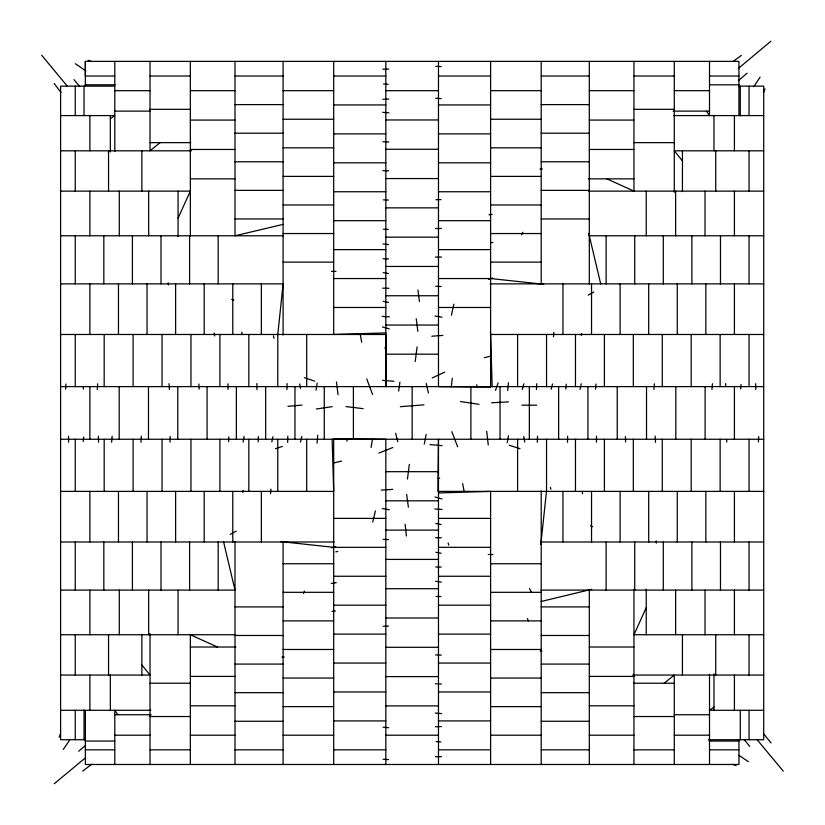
<?xml version="1.0" encoding="UTF-8"?>
<svg xmlns="http://www.w3.org/2000/svg" width="825" height="825" viewBox="0 0 825 825"><rect width="100%" height="100%" fill="white"/><g stroke="black" fill="none" stroke-linecap="round" stroke-linejoin="round"><path stroke-width="1.24" d="M738.942 115.335L738.942 61.38L85.357 61.38L85.357 76.024L114.799 76.024M596.485 442.19L596.527 436.322M286.956 389.627L287.079 383.594M287.667 442.406L287.801 436.105M567.487 442.293L567.621 436.219M170.022 442.097L170.187 436.404M258.194 441.911L258.359 436.6M228.628 441.612L228.814 436.899M537.302 442.282L537.56 436.229M140.993 442.313L141.302 436.126M536.415 389.534L536.735 383.687M65.608 389.225L65.938 383.996M270.59 493.659L270.878 489.122M758.402 441.911L758.742 436.6M97.257 389.472L97.659 383.811M726.681 442.035L726.825 440.148M653.967 389.493L654.101 387.606M654.246 385.708L654.39 383.811M553.513 336.765L553.874 332.217M565.847 389.029L566.239 384.192M595.557 389.204L595.97 384.027M317.058 443.2L317.718 435.239M711.954 389.534L712.439 383.738M740.675 388.874L741.046 384.378M83.253 441.488L83.665 437.023M111.622 442.252L112.169 436.208M507.664 390.493L508.437 382.728M540.798 544.521L546.49 491.391M451.316 386.739L452.286 378.252M415.222 361.515L417.089 346.851M407.468 479.026L409.344 464.351M398.65 391.112L399.929 382.109M371.126 447.408L372.446 439.127M242.715 492.463L243.066 490.318M316.037 390.184L317.213 383.037M243.086 442.118L244.076 436.343M507.2 442.726L508.489 435.786M581.192 335.424L581.563 333.537M424.267 444.067L426.195 434.445M271.838 441.87L272.962 436.642M451.44 315.191L453.874 304.167M579.996 389.462L581.254 383.811M300.506 442.076L301.857 436.435M372.714 522.112L375.427 510.953M551.131 389.225L552.533 384.007M522.318 389.421L523.854 383.811M495.495 390.431L498.114 382.862M738.427 741.056L738.942 739.726L738.942 764.486L85.357 764.486L85.357 710.531M115.098 84.81L85.357 84.81L85.357 86.14L85.872 84.81M763.62 92.431L765.012 88.904M303.569 593.484L304.507 591.143M59.101 737.261L60.555 733.683M178.066 218.192L190.348 191.132L60.596 191.132M646.233 607.674L633.951 634.734L763.713 634.734M521.617 234.847L522.803 232.248M753.803 86.656L760.072 77.189M63.298 749.451L69.651 740.077M738.416 80.644L747.079 73.208M78.684 751.266L85.573 745.47M738.354 68.423L770.87 41.25M54.244 783.75L84.903 758.247M160.091 142.642L150.026 150.81L150.026 61.38M664.208 683.224L674.283 675.056L674.283 764.486M82.717 771.086L91.802 764.187M733.487 61.205L741.345 55.388M110.344 118.707L114.799 115.582L60.596 115.582M713.955 707.159L709.51 710.284L763.713 710.284M588.215 295.144L593.752 291.998M230.227 534.394L236.156 531.104M432.248 377.922L444.706 372.137M378.892 453.1L392.772 447.511M275.478 448.707L282.325 446.418M541.21 601.477L591.721 589.287M488.4 279.293L492.711 278.025M331.753 547.831L335.651 546.758M384.728 347.892L386.213 347.49M438.085 478.5L439.684 478.108M484.275 357.699L490.586 356.163M283.088 224.39L235.001 235.775L235.001 61.38M333.692 462.918L341.529 461.093M335.816 551.853L337.765 551.461M490.504 242.797L492.958 242.395M331.258 583.44L336.291 582.677M316.305 409.004L332.217 406.673M488.967 214.768L492.185 214.356M332.083 611.397L335.404 610.974M287.956 406.312L301.971 405.096M400.321 406.684L423.988 404.858M431.826 336.229L442.901 335.414M381.243 490.081L392.71 489.39M281.923 657.133L284.264 657.009M491.576 402.755L508.509 401.899M382.862 99.268L388.843 99.021M435.435 726.773L441.457 726.557M383.202 626.247L388.482 626.072M540.004 169.032L542.355 168.96M385.832 332.918L333.692 334.476L333.692 61.38M438.477 492.948L490.607 491.391L490.607 764.486M435.868 199.743L441.066 199.598M382.81 69.197L388.843 69.104M435.507 228.546L441.385 228.453M435.425 756.742L441.519 756.659M435.383 257.08L441.488 257.049M150.026 76.024L190.348 76.024M235.001 76.024L283.088 76.024M333.692 76.024L385.832 76.024M438.477 76.024L490.607 76.024M541.21 76.024L589.308 76.024M633.951 76.024L674.283 76.024M709.51 76.024L738.942 76.024M709.51 84.81L738.942 84.81M114.551 86.14L60.596 86.14L60.596 739.726L85.357 739.726L84.026 739.21M114.799 90.668L150.026 90.668M190.348 90.668L235.001 90.668M283.088 90.668L333.692 90.668M385.832 90.668L438.477 90.668M490.607 90.668L541.21 90.668M589.308 90.668L633.951 90.668M674.283 90.668L709.51 90.668M235.001 104.61L283.088 104.61M541.21 104.61L589.308 104.61M333.692 104.95L385.832 104.95M438.477 104.95L490.607 104.95M150.026 109.333L190.348 109.333M633.951 109.333L674.283 109.333M114.799 111.128L150.026 111.128M673.128 111.128L709.51 111.128M673.509 115.582L763.713 115.582M283.088 119.243L333.692 119.243M490.607 119.243L541.21 119.243M385.832 119.965L438.477 119.965M190.348 120.068L235.001 120.068M589.308 120.068L633.951 120.068M235.001 133.196L283.088 133.196M541.21 133.196L589.308 133.196M333.692 133.887L385.832 133.887M438.477 133.887L490.607 133.887M150.026 142.642L190.853 142.642M633.951 142.642L674.283 142.642M283.088 147.819L333.692 147.819M490.607 147.819L541.21 147.819M385.832 149.263L438.477 149.263M190.348 149.459L235.001 149.459M589.308 149.459L633.951 149.459M60.596 150.81L191.544 150.81M763.713 150.81L674.283 150.81L682.44 160.875M235.001 161.782L283.088 161.782M541.21 161.782L589.308 161.782M333.692 162.814L385.832 162.814M438.477 162.814L490.607 162.814M283.088 176.395L333.692 176.395M490.607 176.395L541.21 176.395M385.832 178.561L438.477 178.561M190.348 178.85L235.001 178.85M588.4 178.85L633.951 178.85M235.001 190.379L283.088 190.379M541.21 190.379L589.308 190.379M588.565 191.132L763.713 191.132M333.692 191.751L385.832 191.751M438.477 191.751L490.607 191.751M283.088 204.971L333.692 204.971M490.607 204.971L541.21 204.971M385.832 207.859L438.477 207.859M235.001 218.965L283.088 218.965M541.21 218.965L589.308 218.965M333.692 220.677L385.832 220.677M438.477 220.677L490.607 220.677M283.088 233.547L333.692 233.547M490.607 233.547L541.21 233.547M60.596 235.775L283.233 235.775M588.503 233.362L589.308 235.775L763.713 235.775M385.832 237.157L438.477 237.157M333.692 249.614L385.832 249.614M438.477 249.614L490.607 249.614M283.088 262.123L333.692 262.123M490.607 262.123L541.21 262.123M385.832 266.454L438.477 266.454M333.692 278.541L385.832 278.541M438.477 278.541L490.607 278.541L543.747 284.285M60.596 283.872L283.088 283.872L277.808 334.476L277.767 386.616M490.081 283.872L763.713 283.872M385.832 295.752L438.477 295.752M333.692 307.478L385.832 307.478M438.477 307.478L490.607 307.478M385.832 325.04L438.477 325.04M60.596 334.476L386.337 334.476L385.832 386.616L385.832 61.38M490.452 331.949L490.607 334.476L763.713 334.476M385.832 354.183L438.477 354.183M60.596 386.616L763.713 386.616M521.926 405.199L536.755 405.188M60.596 439.251L763.713 439.251M385.832 471.683L438.477 471.683M60.596 491.391L333.692 491.391L332.135 439.251M763.713 491.391L437.962 491.391L438.477 439.251L438.477 764.486M385.832 500.827L438.477 500.827M333.692 518.389L385.832 518.389M438.477 518.389L490.607 518.389M385.832 530.114L438.477 530.114M60.596 541.994L334.228 541.994M541.21 541.994L763.713 541.994M385.832 547.326L333.692 547.326L280.562 541.582M438.477 547.326L490.607 547.326M385.832 559.412L438.477 559.412M283.088 563.743L333.692 563.743M490.607 563.743L541.21 563.743M333.692 576.252L385.832 576.252M438.477 576.252L490.607 576.252M385.832 588.71L438.477 588.71M60.596 590.092L235.001 590.092L223.616 541.994M541.076 590.092L763.713 590.092M283.088 592.319L333.692 592.319M490.607 592.319L541.21 592.319M333.692 605.189L385.832 605.189M438.477 605.189L490.607 605.189M235.001 606.901L283.088 606.901M541.21 606.901L589.308 606.901M385.832 618.007L438.477 618.007M283.088 620.895L333.692 620.895M490.607 620.895L541.21 620.895M333.692 634.116L385.832 634.116M438.477 634.116L490.607 634.116M60.596 634.734L235.733 634.734M235.001 635.487L283.088 635.487M541.21 635.487L589.308 635.487M190.348 647.017L235.909 647.017M589.308 647.017L633.951 647.017M385.832 647.305L438.477 647.305M283.088 649.471L333.692 649.471M490.607 649.471L541.21 649.471M333.692 663.053L385.832 663.053M438.477 663.053L490.607 663.053M235.001 664.084L283.088 664.084M541.21 664.084L589.308 664.084M60.596 675.056L150.026 675.056L141.869 664.991M632.765 675.056L763.713 675.056M190.348 676.407L235.001 676.407M589.308 676.407L633.951 676.407M385.832 676.603L438.477 676.603M283.088 678.047L333.692 678.047M490.607 678.047L541.21 678.047M150.026 683.224L190.348 683.224M633.445 683.224L674.283 683.224M333.692 691.979L385.832 691.979M438.477 691.979L490.607 691.979M235.001 692.67L283.088 692.67M541.21 692.67L589.308 692.67M190.348 705.798L235.001 705.798M385.832 705.901L438.477 705.901M589.308 705.798L633.951 705.798M283.088 706.623L333.692 706.623M490.607 706.623L541.21 706.623M60.596 710.284L150.8 710.284M114.799 714.739L151.181 714.739M674.283 714.739L709.51 714.739M150.026 716.533L190.348 716.533M633.951 716.533L674.283 716.533M333.692 720.916L385.832 720.916M438.477 720.916L490.607 720.916M235.001 721.256L283.088 721.256M541.21 721.256L589.308 721.256M114.799 735.199L150.026 735.199M190.348 735.199L235.001 735.199M283.088 735.199L333.692 735.199M385.832 735.199L438.477 735.199M490.607 735.199L541.21 735.199M589.308 735.199L633.951 735.199M674.283 735.199L709.51 735.199M708.479 739.726L763.713 739.726L763.713 86.14L738.942 86.14L740.273 86.656M85.357 741.056L114.799 741.056M709.211 741.056L738.942 741.056M85.357 749.842L114.799 749.842M150.026 749.842L190.348 749.842M235.001 749.842L283.088 749.842M333.692 749.842L385.832 749.842M438.477 749.842L490.607 749.842M541.21 749.842L589.308 749.842M633.951 749.842L674.283 749.842M709.51 749.842L738.942 749.842M435.6 537.714L441.344 537.766M382.748 288.193L388.915 288.286M488.256 554.503L492.917 554.575M435.734 566.971L441.21 567.064M540.262 651.08L541.953 651.111M383.109 258.761L388.554 258.885M331.433 271.322L336.002 271.425M435.569 654.926L441.354 655.071M436.043 596.454L440.901 596.588M382.913 170.672L388.74 170.827M383.429 229.237L388.235 229.402M382.903 141.756L388.812 142.013M435.456 683.77L437.436 683.853M439.426 683.935L441.416 684.018M383.367 199.856L388.369 200.073M435.786 286.244L441.158 286.492M383.182 539.344L388.482 539.602M382.264 316.408L389.4 316.821M434.847 509.015L442.097 509.448M435.744 66.268L441.2 66.619M435.652 98.237L441.231 98.629M383.089 759.258L388.565 759.639M382.718 112.334L388.967 112.808M382.46 380.397L393.896 381.284M383.058 727.238L388.678 727.691M435.301 713.078L441.602 713.584M383.532 83.923L388.121 84.315M436.147 741.562L440.787 741.953M429.959 444.572L442.035 445.634M346.077 406.601L363.165 408.664M435.6 581.285L441.323 582.099M383.037 243.849L388.627 244.654M460.515 401.548L478.985 404.322M434.95 315.985L442.004 317.202M382.284 508.509L389.379 509.788M435.858 552.286L441.097 553.235M383.254 272.601L388.41 273.56M435.765 523.421L441.179 524.566M383.171 301.28L388.493 302.414M382.418 326.968L389.245 328.866M434.992 496.98L441.952 498.919M509.18 445.232L520.018 448.697M304.415 377.675L314.676 381.16M732.548 764.321L736.044 765.6M88.058 60.235L91.616 61.545M590.483 525.742L592.587 526.69M606.891 178.85L633.951 191.132L633.951 61.38M217.418 647.017L190.348 634.734L190.348 764.486M231.681 299.289L233.857 300.3M739.097 755.37L748.347 761.681M75.374 63.721L85.883 70.919M73.972 79.643L79.726 86.512M757.298 739.953L783.317 771.189M41.683 55.223L66.969 85.759M763.321 733.487L771.066 742.954M744.078 739.458L749.729 746.377M54.161 83.469L60.988 92.503M706.375 111.128L709.51 115.582L709.51 61.38M117.934 714.739L114.799 710.284L114.799 764.486M529.444 588.545L531.548 592.319M527.412 618.533L528.454 620.895M451.822 431.681L457.669 446.779M366.723 378.892L372.57 394.402M448.099 542.933L448.728 545.129M395.629 433.197L397.784 441.684M273.426 335.858L274.044 338.312M550.419 487.307L550.894 489.246M589.308 235.775L600.693 283.872M426.205 383.439L428.443 392.958M299.671 383.965L300.548 388.431M523.72 436.446L524.803 442.025M241.715 332.145L242.189 334.579M462.66 483.625L464.114 491.391M360.267 334.476L361.701 342.262M214.149 333.042L214.665 335.909M582.151 491.277L582.584 493.762M476.706 384.759L477.005 386.987M406.653 494.474L408.385 507.169M416.223 318.749L417.863 331.341M336.445 382.006L338.054 394.68M346.778 438.869L347.057 441.179M417.986 289.967L419.399 301.527M486.678 431.248L488.256 444.974M405.106 524.246L406.405 535.992M168.207 282.831L168.434 284.914M83.191 386.647L83.449 389.091M169.053 383.677L169.455 389.596M655.132 436.074L655.328 439.22M655.401 440.261L655.535 442.365M656.236 540.88L656.37 543.108M198.877 384.048L199.114 389.173M98.371 436.188L98.577 442.272M490.607 334.476L492.164 386.616M625.453 436.58L625.587 441.932M725.66 383.512L725.711 385.605M227.947 383.78L228.071 389.452M68.537 436.384L68.609 442.128M755.7 383.656L755.772 389.575M256.915 383.522L256.957 389.699M749.059 86.14L749.059 115.582M749.059 150.81L749.059 191.132M749.059 235.775L749.059 283.872M749.059 334.476L749.059 386.616M749.059 439.251L749.059 491.391M749.059 541.994L749.059 590.092M749.059 634.734L749.059 675.056M749.059 710.284L749.059 739.726M740.273 86.14L740.273 115.871M740.273 710.284L740.273 739.726M734.415 115.582L734.415 150.81M734.415 191.132L734.415 235.775M734.415 283.872L734.415 334.476M734.415 386.616L734.415 439.251M734.415 491.391L734.415 541.994M734.415 590.092L734.415 634.734M734.415 675.056L734.415 710.284M720.472 235.775L720.472 283.872M720.472 541.994L720.472 590.092M720.132 334.476L720.132 386.616M720.132 439.251L720.132 491.391M715.749 150.81L715.749 191.132M715.749 634.734L715.749 675.056M713.955 115.582L713.955 150.81M713.955 673.901L713.955 710.284M709.51 674.283L709.51 764.486M705.839 283.872L705.839 334.476M705.839 491.391L705.839 541.994M705.024 191.132L705.024 235.775M705.117 386.616L705.117 439.251M705.024 590.092L705.024 634.734M691.886 235.775L691.886 283.872M691.886 541.994L691.886 590.092M691.195 334.476L691.195 386.616M691.195 439.251L691.195 491.391M682.44 150.81L682.44 191.637M682.44 634.734L682.44 675.056M677.263 283.872L677.263 334.476M677.263 491.391L677.263 541.994M675.819 386.616L675.819 439.251M675.634 191.132L675.634 235.775M675.634 590.092L675.634 634.734M674.283 61.38L674.283 192.318M663.3 235.775L663.3 283.872M663.3 541.994L663.3 590.092M662.269 334.476L662.269 386.616M662.269 439.251L662.269 491.391M648.687 283.872L648.687 334.476M648.687 491.391L648.687 541.994M646.522 386.616L646.522 439.251M646.233 191.132L646.233 235.775M646.233 589.174L646.233 634.734M634.714 235.775L634.714 283.872M634.714 541.994L634.714 590.092M633.951 589.349L633.951 764.486M633.332 334.476L633.332 386.616M633.332 439.251L633.332 491.391M620.111 283.872L620.111 334.476M620.111 491.391L620.111 541.994M617.224 386.616L617.224 439.251M606.117 235.775L606.117 283.872M606.117 541.994L606.117 590.092M604.405 334.476L604.405 386.616M604.405 439.251L604.405 491.391M591.535 283.872L591.535 334.476M591.535 491.391L591.535 541.994M589.308 61.38L589.308 284.017M589.308 590.092L589.308 764.486M587.926 386.616L587.926 439.251M575.468 334.476L575.468 386.616M575.468 439.251L575.468 491.391M562.959 283.872L562.959 334.476M562.959 491.391L562.959 541.994M558.638 386.616L558.638 439.251M546.542 334.476L546.542 386.616M546.542 439.251L546.542 491.391M541.21 61.38L541.21 283.872M541.21 490.865L541.21 764.486M529.341 386.616L529.341 439.251M517.605 334.476L517.605 386.616M517.605 439.251L517.605 491.391M500.043 386.616L500.043 439.251M490.607 61.38L490.607 387.121L438.477 386.616L438.477 61.38M470.9 386.616L470.9 439.251M412.149 386.616L412.149 439.251M385.832 764.486L385.832 439.251L333.692 438.745L333.692 764.486M353.399 386.616L353.399 439.251M324.266 386.616L324.266 439.251M306.694 334.476L306.694 386.616M306.694 439.251L306.694 491.391M294.968 386.616L294.968 439.251M283.088 61.38L283.088 335.002M283.088 541.994L283.088 764.486M277.767 439.251L277.767 491.391M265.671 386.616L265.671 439.251M261.35 283.872L261.35 334.476M261.35 491.391L261.35 541.994M248.83 334.476L248.83 386.616M248.83 439.251L248.83 491.391M236.373 386.616L236.373 439.251M235.001 541.85L235.001 764.486M232.774 283.872L232.774 334.476M232.774 491.391L232.774 541.994M219.904 334.476L219.904 386.616M219.904 439.251L219.904 491.391M218.182 235.775L218.182 283.872M218.182 541.994L218.182 590.092M207.075 386.616L207.075 439.251M204.198 283.872L204.198 334.476M204.198 491.391L204.198 541.994M190.967 334.476L190.967 386.616M190.967 439.251L190.967 491.391M190.348 61.38L190.348 236.517M189.595 235.775L189.595 283.872M189.595 541.994L189.595 590.092M178.066 191.132L178.066 236.693M178.066 590.092L178.066 634.734M177.777 386.616L177.777 439.251M175.622 283.872L175.622 334.476M175.622 491.391L175.622 541.994M162.04 334.476L162.04 386.616M162.04 439.251L162.04 491.391M161.009 235.775L161.009 283.872M161.009 541.994L161.009 590.092M150.026 633.548L150.026 764.486M148.675 191.132L148.675 235.775M148.675 590.092L148.675 634.734M148.479 386.616L148.479 439.251M147.046 283.872L147.046 334.476M147.046 491.391L147.046 541.994M141.869 150.81L141.869 191.132M141.869 634.229L141.869 675.056M133.103 334.476L133.103 386.616M133.103 439.251L133.103 491.391M132.423 235.775L132.423 283.872M132.423 541.994L132.423 590.092M119.285 191.132L119.285 235.775M119.285 590.092L119.285 634.734M119.192 386.616L119.192 439.251M118.47 283.872L118.47 334.476M118.47 491.391L118.47 541.994M114.799 61.38L114.799 151.583M110.344 115.582L110.344 151.965M110.344 675.056L110.344 710.284M108.549 150.81L108.549 191.132M108.549 634.734L108.549 675.056M104.177 334.476L104.177 386.616M104.177 439.251L104.177 491.391M103.826 235.775L103.826 283.872M103.826 541.994L103.826 590.092M89.894 115.582L89.894 150.81M89.894 191.132L89.894 235.775M89.894 283.872L89.894 334.476M89.894 386.616L89.894 439.251M89.894 491.391L89.894 541.994M89.894 590.092L89.894 634.734M89.894 675.056L89.894 710.284M85.357 61.38L85.357 86.14M84.026 86.14L84.026 115.582M84.026 709.995L84.026 739.726M75.24 86.14L75.24 115.582M75.24 150.81L75.24 191.132M75.24 235.775L75.24 283.872M75.24 334.476L75.24 386.616M75.24 439.251L75.24 491.391M75.24 541.994L75.24 590.092M75.24 634.734L75.24 675.056M75.24 710.284L75.24 739.726"/></g></svg>
